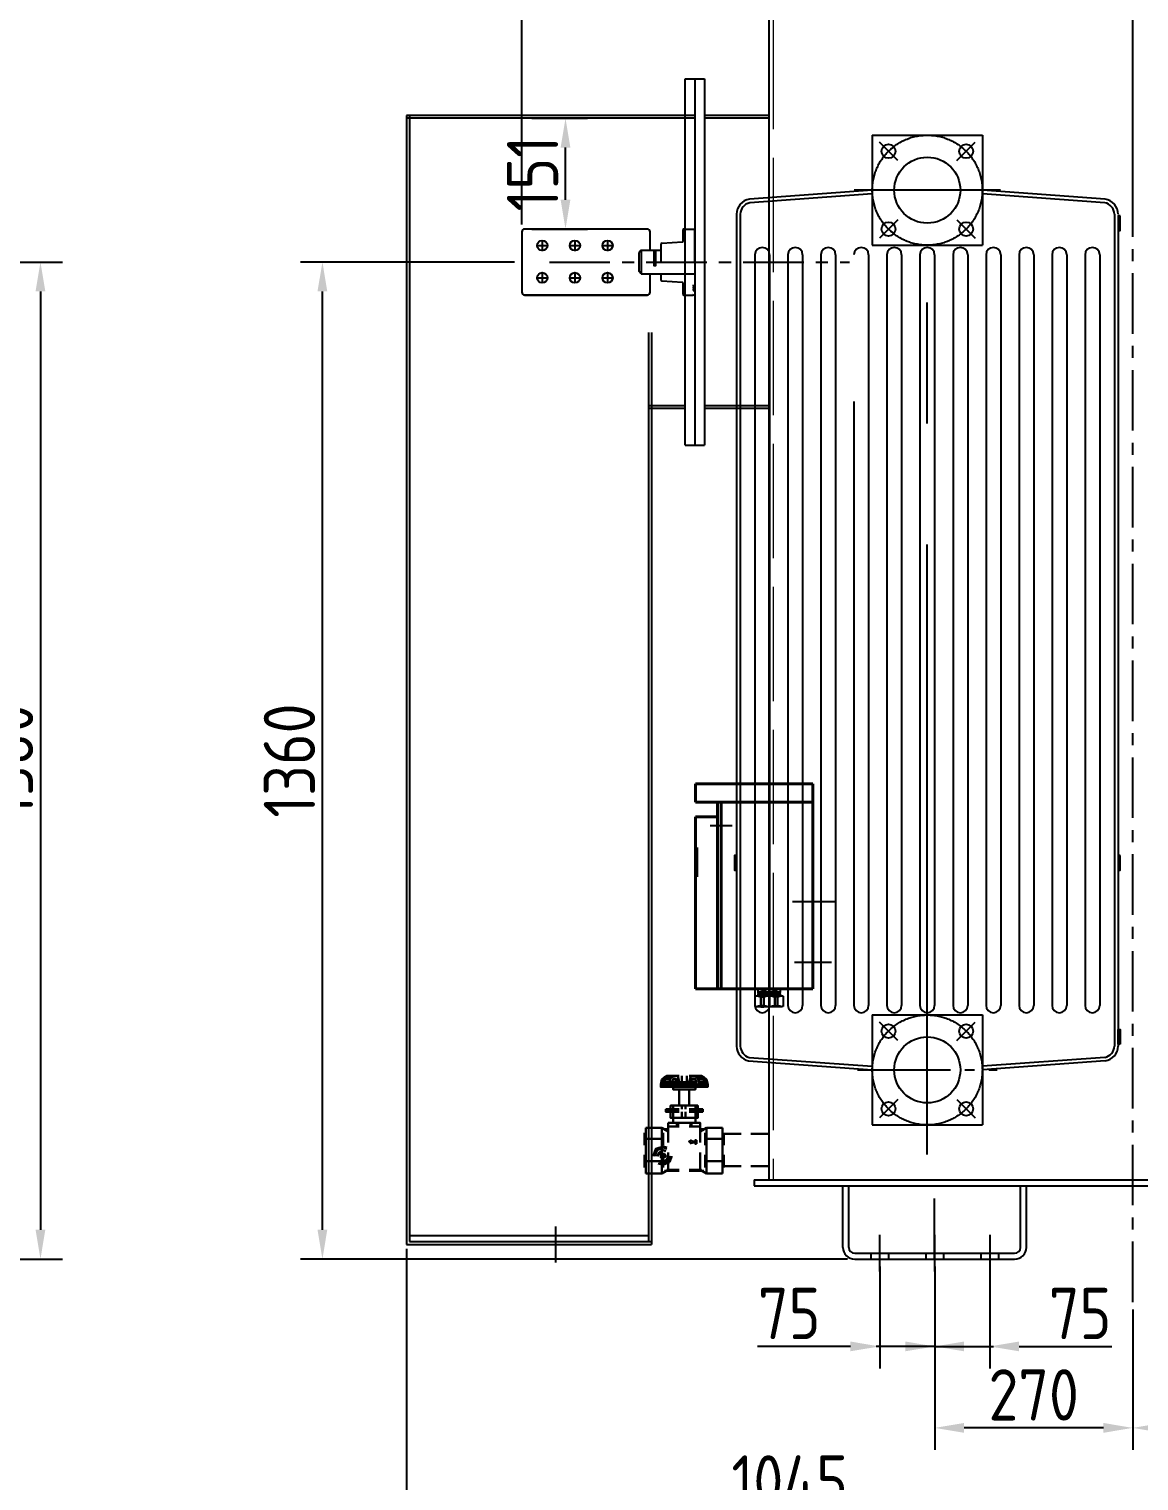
# Model space of a CAD drawing. Header units: millimetres. Extents: x 198976 to 421125, y -418833 to -203687.
# Drawn here: x 203518 to 205031, y -206952 to -204972 of the extents above; entities that cross this region are included whole.
import ezdxf

# ---------------------------------------------------------------- set-up
doc = ezdxf.new("R2010")
doc.units = ezdxf.units.MM
doc.header["$LTSCALE"] = 13
for name, pattern in [('ACAD_ISO02W100', [15, 12, -3]), ('CENTER', [50.8, 31.75, -6.35, 6.35, -6.35]), ('CENTERX2', [101.6, 63.5, -12.7, 12.7, -12.7]), ('GEN7', [13.75, 9.75, -1.5, 1, -1.5])]:
    doc.linetypes.add(name, pattern=pattern)
doc.layers.get('0').update_dxf_attribs({"color": 1, "linetype": 'CENTER'})
for name, color, linetype in [('1', 4, 'Continuous'), ('7', 4, 'GEN7'), ('粗实线', 4, 'Continuous'), ('细实线', 2, 'Continuous')]:
    doc.layers.add(name, color=color, linetype=linetype)
doc.layers.add('标注、文本', color=3, linetype='Continuous', lineweight=25)
doc.styles.get("Standard").update_dxf_attribs({"font": 'gbenor.shx', "bigfont": 'gbcbig.shx'})
doc.dimstyles.new('1-15', dxfattribs={"dimscale": 20, "dimtxt": 3.5, "dimasz": 2, "dimexe": 1.5, "dimexo": 0.5, "dimgap": 0.5, "dimtad": 1, "dimtoh": 1, "dimdec": 1, "dimdsep": 46, "dimtxsty": 'Standard', "dimcen": 2.5, "dimclrd": 3, "dimclre": 3, "dimclrt": 3, "dimadec": 0, "dimazin": 2, "dimtfac": 1, "dimtdec": 1, "dimtmove": 0, "dimatfit": 2, "dimfxl": 1, "dimarcsym": 0})

# ---------------------------------------------------------------- blocks, each defined once
blk = doc.blocks.new('电缆管接头(M32)')
at = {"color": 1}
for p, q in [((15.2, 0), (-15.2, 0)), ((15.2, -4.5), (-15.2, -4.5))]:
    blk.add_line(p, q, dxfattribs=at)
at = {"color": 1, "lineweight": 15}
for p, q in [((-16, -5), (-15.2, -4.5)), ((-16, -5), (-15.2, -5.5)), ((-16, -5.9), (-15.2, -5.5)), ((-16, -5.9), (-15.2, -6.4)), ((-16, -6.9), (-15.2, -6.4)), ((-16, -6.9), (-15.2, -7.4)), ((-16, -7.9), (-15.2, -7.4)), ((-16, -7.9), (-16, -9.3)), ((16, -9.3), (-16, -9.3)), ((-15.2, -4.5), (15.2, -5.5)), ((-15.2, -5.5), (15.2, -6.4)), ((-15.2, -6.4), (15.2, -7.4)), ((-15.2, -7.4), (15.2, -8.3)), ((16, -5), (15.2, -4.5)), ((16, -5), (15.2, -5.5)), ((16, -5.9), (15.2, -5.5)), ((16, -5.9), (15.2, -6.4)), ((16, -6.9), (15.2, -6.4)), ((16, -6.9), (15.2, -7.4)), ((16, -7.9), (15.2, -7.4)), ((16, -7.9), (15.2, -8.3)), ((16, -8.8), (15.2, -8.3)), ((16, -8.8), (16, -9.3))]:
    blk.add_line(p, q, dxfattribs=at)
at = {"color": 1}
for points in [[(-15.2, 0), (-15.2, -4.2)], [(-9.2, 0), (-9.2, -3.4)], [(-9.2, 0), (-9.2, -3.4)], [(-6, 0), (-6, -3.4)], [(-6, -3.4), (-6, 0)], [(6, -3.4), (6, 0)], [(6, 0), (6, -3.4)], [(6, -3.4), (6, 0)], [(9.2, 0), (9.2, -3.4)], [(9.2, 0), (9.2, -3.4)], [(15.2, -4.2), (15.2, 0)], [(-19, -9.6), (-19, -23.9)], [(17.2, -9.3), (-17.2, -9.3)], [(-13.8, -4.5), (13.8, -4.5)], [(-7.5, -9.3), (-11.5, -9.3)], [(-11.5, -10.7), (-11.5, -22.9)], [(-11.5, -10.7), (-11.5, -22.9)], [(-9.2, -4.5), (-6, -4.5)], [(7.5, -9.3), (-7.5, -9.3)], [(-7.5, -10.7), (-7.5, -22.9)], [(-7.5, -22.9), (-7.5, -10.7)], [(-6, -4.5), (6, -4.5)], [(9.2, -4.5), (6, -4.5)], [(7.5, -9.3), (11.5, -9.3)], [(7.5, -22.9), (7.5, -10.7)], [(7.5, -10.7), (7.5, -22.9)], [(7.5, -22.9), (7.5, -10.7)], [(11.5, -10.7), (11.5, -22.9)], [(11.5, -10.7), (11.5, -22.9)], [(19, -23.9), (19, -9.6)], [(-17.2, -24.3), (17.2, -24.3)], [(-11.5, -24.3), (-7.5, -24.3)], [(-7.5, -24.3), (7.5, -24.3)], [(11.5, -24.3), (7.5, -24.3)]]:
    blk.add_lwpolyline(points, dxfattribs=at)
for points in [[(-6, -3.4), (-9.2, -3.4), (-9.2, 0), (-6, 0)], [(6, -3.4), (9.2, -3.4), (9.2, 0), (6, 0)], [(-7.5, -22.9), (-11.5, -22.9), (-11.5, -10.7), (-7.5, -10.7)], [(7.5, -22.9), (11.5, -22.9), (11.5, -10.7), (7.5, -10.7)]]:
    blk.add_lwpolyline(points, close=True, dxfattribs=at)
for centre, radius, start, end in [((-8.1, -59.8), 51.4, 100.2815, 102.2979), ((-26.4, -59.8), 51.4, 73.1437, 79.7185), ((-6.4, 35.9), 41.1, 257.7021, 259.7185), ((-21.1, 35.9), 41.1, 280.2815, 286.8563), ((7.4, -59.8), 51.4, 100.2815, 106.8563), ((5.9, 35.9), 41.1, 253.1437, 259.7185), ((-5.9, 35.9), 41.1, 280.2815, 286.8563), ((-7.4, -59.8), 51.4, 73.1437, 79.7185), ((21.1, 35.9), 41.1, 253.1437, 259.7185), ((26.4, -59.8), 51.4, 100.2815, 106.8563), ((6.4, 35.9), 41.1, 280.2815, 282.2979), ((8.1, -59.8), 51.4, 77.7021, 79.7185), ((-8.1, 26.3), 51.4, 257.7021, 259.7185), ((-26.4, 26.3), 51.4, 280.2815, 286.8563), ((7.4, 26.3), 51.4, 253.1437, 259.7185), ((-7.4, 26.3), 51.4, 280.2815, 286.8563), ((26.4, 26.3), 51.4, 253.1437, 259.7185), ((8.1, 26.3), 51.4, 280.2815, 282.2979)]:
    blk.add_arc(centre, radius, start, end, dxfattribs=at)
blk = doc.blocks.new('145656055')
at = {"color": 4, "linetype": 'ByBlock', "lineweight": 40}
for p, q in [((187926.8, -210501.5), (187766.8, -210501.5)), ((187766.8, -210501.5), (187766.8, -210526.5)), ((187926.8, -210526.5), (187926.8, -210501.5)), ((187766.8, -210526.5), (187926.8, -210526.5)), ((187796.8, -210526.5), (187796.8, -210781.5)), ((187801.8, -210526.5), (187801.8, -210781.5)), ((187926.8, -210781.5), (187926.8, -210526.5)), ((187766.8, -210546.5), (187796.8, -210546.5)), ((187766.8, -210546.5), (187766.8, -210781.5)), ((187766.8, -210781.5), (187796.8, -210781.5)), ((187796.8, -210781.5), (187926.8, -210781.5)), ((187926.8, -210781.5), (187796.8, -210781.5))]:
    blk.add_line(p, q, dxfattribs=at)
for p, q in [((187816.8, -210559), (187786.8, -210559)), ((187952, -210745.5), (187901.6, -210745.5))]:
    blk.add_line(p, q)
at = {"layer": '1', "color": 1, "linetype": 'CENTERX2', "lineweight": -3, "ltscale": 0.1}
blk.add_line((187957.8, -210662.8), (187898.8, -210662.8), dxfattribs=at)
at = {"layer": '细实线', "color": 4, "lineweight": 30}
blk.add_line((187769.1, -210588.6), (187769.1, -210628.6), dxfattribs=at)
at = {"color": 4, "linetype": 'ByBlock', "lineweight": 40, "xscale": -1}
blk.add_blockref('电缆管接头(M32)', (187867.2, -210781.5), dxfattribs=at)
blk = doc.blocks.new('*D854')
at = {"layer": 'Defpoints', "color": 0, "transparency": 16777216}
for p in [(202427.6, -205289.6), (202815, -206649.6), (203533.7, -206649.6)]:
    blk.add_point(p, dxfattribs=at)
at = {"layer": '标注、文本', "color": 3, "lineweight": -2, "transparency": 16777216}
for p, q in [((202437.6, -205289.6), (203563.7, -205289.6)), ((203533.7, -205329.6), (203533.7, -206609.6)), ((202825, -206649.6), (203563.7, -206649.6))]:
    blk.add_line(p, q, dxfattribs=at)
at = {"layer": '标注、文本', "color": 3, "transparency": 16777216}
for points in [[(203527, -205329.6), (203540.3, -205329.6), (203533.7, -205289.6)], [(203527, -206609.6), (203540.3, -206609.6), (203533.7, -206649.6)]]:
    blk.add_solid(points, dxfattribs=at)
at = {"layer": '标注、文本', "color": 3, "transparency": 16777216, "insert": (203488.7, -205969.6), "char_height": 70, "attachment_point": 5, "rotation": 90}
blk.add_mtext('1360', dxfattribs=at)
blk = doc.blocks.new('*D877')
at = {"layer": 'Defpoints', "color": 0, "transparency": 16777216}
for p in [(204752.8, -206666.6), (205022.8, -206708.2), (204752.8, -206879.8)]:
    blk.add_point(p, dxfattribs=at)
at = {"layer": '标注、文本', "color": 3, "lineweight": -2, "transparency": 16777216}
for p, q in [((204752.8, -206676.6), (204752.8, -206909.8)), ((205022.8, -206718.2), (205022.8, -206909.8)), ((204982.8, -206879.8), (204792.8, -206879.8))]:
    blk.add_line(p, q, dxfattribs=at)
at = {"layer": '标注、文本', "color": 3, "transparency": 16777216}
for points in [[(204792.8, -206873.1), (204792.8, -206886.5), (204752.8, -206879.8)], [(204982.8, -206873.1), (204982.8, -206886.5), (205022.8, -206879.8)]]:
    blk.add_solid(points, dxfattribs=at)
at = {"layer": '标注、文本', "color": 3, "transparency": 16777216, "insert": (204887.8, -206834.8), "char_height": 70, "attachment_point": 5}
blk.add_mtext('270', dxfattribs=at)
blk = doc.blocks.new('*D878')
at = {"layer": 'Defpoints', "color": 0, "transparency": 16777216}
for p in [(205292.8, -206666.6), (205022.8, -206708.2), (205292.8, -206879.8)]:
    blk.add_point(p, dxfattribs=at)
at = {"layer": '标注、文本', "color": 3, "lineweight": -2, "transparency": 16777216}
for p, q in [((205292.8, -206676.6), (205292.8, -206909.8)), ((205022.8, -206718.2), (205022.8, -206909.8)), ((205062.8, -206879.8), (205252.8, -206879.8))]:
    blk.add_line(p, q, dxfattribs=at)
at = {"layer": '标注、文本', "color": 3, "transparency": 16777216}
for points in [[(205062.8, -206873.1), (205062.8, -206886.5), (205022.8, -206879.8)], [(205252.8, -206873.1), (205252.8, -206886.5), (205292.8, -206879.8)]]:
    blk.add_solid(points, dxfattribs=at)
at = {"layer": '标注、文本', "color": 3, "transparency": 16777216, "insert": (205157.8, -206834.8), "char_height": 70, "attachment_point": 5}
blk.add_mtext('270', dxfattribs=at)
blk = doc.blocks.new('*D879')
at = {"layer": 'Defpoints', "color": 0, "transparency": 16777216}
for p in [(204677.8, -206649.6), (204752.8, -206649.6), (204677.8, -206768.7)]:
    blk.add_point(p, dxfattribs=at)
at = {"layer": '标注、文本', "color": 3, "lineweight": -2, "transparency": 16777216}
for p, q in [((204677.8, -206659.6), (204677.8, -206798.7)), ((204752.8, -206659.6), (204752.8, -206798.7)), ((204637.8, -206768.7), (204511.2, -206768.7)), ((204752.8, -206768.7), (204677.8, -206768.7)), ((204792.8, -206768.7), (204832.8, -206768.7))]:
    blk.add_line(p, q, dxfattribs=at)
at = {"layer": '标注、文本', "color": 3, "transparency": 16777216}
for points in [[(204637.8, -206762), (204637.8, -206775.3), (204677.8, -206768.7)], [(204792.8, -206762), (204792.8, -206775.3), (204752.8, -206768.7)]]:
    blk.add_solid(points, dxfattribs=at)
at = {"layer": '标注、文本', "color": 3, "transparency": 16777216, "insert": (204554.5, -206723.7), "char_height": 70, "attachment_point": 5}
blk.add_mtext('75', dxfattribs=at)
blk = doc.blocks.new('*D880')
at = {"layer": 'Defpoints', "color": 0, "transparency": 16777216}
for p in [(204752.8, -206649.6), (204827.8, -206649.6), (204827.8, -206768.7)]:
    blk.add_point(p, dxfattribs=at)
at = {"layer": '标注、文本', "color": 3, "lineweight": -2, "transparency": 16777216}
for p, q in [((204752.8, -206659.6), (204752.8, -206798.7)), ((204827.8, -206659.6), (204827.8, -206798.7)), ((204712.8, -206768.7), (204672.8, -206768.7)), ((204752.8, -206768.7), (204827.8, -206768.7)), ((204867.8, -206768.7), (204994.3, -206768.7))]:
    blk.add_line(p, q, dxfattribs=at)
at = {"layer": '标注、文本', "color": 3, "transparency": 16777216}
for points in [[(204712.8, -206762), (204712.8, -206775.3), (204752.8, -206768.7)], [(204867.8, -206762), (204867.8, -206775.3), (204827.8, -206768.7)]]:
    blk.add_solid(points, dxfattribs=at)
at = {"layer": '标注、文本', "color": 3, "transparency": 16777216, "insert": (204951.1, -206723.7), "char_height": 70, "attachment_point": 5}
blk.add_mtext('75', dxfattribs=at)
blk = doc.blocks.new('*D884')
at = {"layer": 'Defpoints', "color": 0, "transparency": 16777216}
for p in [(205077.8, -206549.6), (204032.7, -206625.6), (204032.7, -206997.2)]:
    blk.add_point(p, dxfattribs=at)
at = {"layer": '标注、文本', "color": 3, "lineweight": -2, "transparency": 16777216}
for p, q in [((205077.8, -206559.6), (205077.8, -207027.2)), ((204032.7, -206635.6), (204032.7, -207027.2)), ((205037.8, -206997.2), (204072.7, -206997.2))]:
    blk.add_line(p, q, dxfattribs=at)
at = {"layer": '标注、文本', "color": 3, "transparency": 16777216}
for points in [[(204072.7, -206990.5), (204072.7, -207003.8), (204032.7, -206997.2)], [(205037.8, -206990.5), (205037.8, -207003.8), (205077.8, -206997.2)]]:
    blk.add_solid(points, dxfattribs=at)
at = {"layer": '标注、文本', "color": 3, "transparency": 16777216, "insert": (204555.2, -206952.2), "char_height": 70, "attachment_point": 5}
blk.add_mtext('1045', dxfattribs=at)
blk = doc.blocks.new('*D885')
at = {"layer": 'Defpoints', "color": 0, "transparency": 16777216}
for p in [(204032.7, -206625.6), (206921.8, -206629.6), (206921.8, -207118.6)]:
    blk.add_point(p, dxfattribs=at)
at = {"layer": '标注、文本', "color": 3, "lineweight": -2, "transparency": 16777216}
for p, q in [((204032.7, -206635.6), (204032.7, -207148.6)), ((206921.8, -206639.6), (206921.8, -207148.6)), ((204072.7, -207118.6), (206881.8, -207118.6))]:
    blk.add_line(p, q, dxfattribs=at)
at = {"layer": '标注、文本', "color": 3, "transparency": 16777216}
for points in [[(204072.7, -207112), (204072.7, -207125.3), (204032.7, -207118.6)], [(206881.8, -207112), (206881.8, -207125.3), (206921.8, -207118.6)]]:
    blk.add_solid(points, dxfattribs=at)
at = {"layer": '标注、文本', "color": 3, "transparency": 16777216, "insert": (205477.2, -207073.6), "char_height": 70, "attachment_point": 5}
blk.add_mtext('2889', dxfattribs=at)
blk = doc.blocks.new('*D886')
at = {"layer": 'Defpoints', "color": 0, "transparency": 16777216}
for p in [(205022.8, -204753), (204189.9, -205248.6), (205022.8, -205248.6)]:
    blk.add_point(p, dxfattribs=at)
at = {"layer": '标注、文本', "color": 3, "lineweight": -2, "transparency": 16777216}
for p, q in [((204189.9, -205238.6), (204189.9, -204723)), ((205022.8, -205238.6), (205022.8, -204723)), ((204229.9, -204753), (204982.8, -204753))]:
    blk.add_line(p, q, dxfattribs=at)
at = {"layer": '标注、文本', "color": 3, "transparency": 16777216}
for points in [[(204229.9, -204746.3), (204229.9, -204759.6), (204189.9, -204753)], [(204982.8, -204746.3), (204982.8, -204759.6), (205022.8, -204753)]]:
    blk.add_solid(points, dxfattribs=at)
at = {"layer": '标注、文本', "color": 3, "transparency": 16777216, "insert": (204606.3, -204708), "char_height": 70, "attachment_point": 5}
blk.add_mtext('720', dxfattribs=at)
blk = doc.blocks.new('*D888')
at = {"layer": 'Defpoints', "color": 0, "transparency": 16777216}
for p in [(203918.1, -205289.6), (204189.9, -205289.6), (204643.8, -206649.6)]:
    blk.add_point(p, dxfattribs=at)
at = {"layer": '标注、文本', "color": 3, "lineweight": -2, "transparency": 16777216}
for p, q in [((204179.9, -205289.6), (203888.1, -205289.6)), ((203918.1, -206609.6), (203918.1, -205329.6)), ((204633.8, -206649.6), (203888.1, -206649.6))]:
    blk.add_line(p, q, dxfattribs=at)
at = {"layer": '标注、文本', "color": 3, "transparency": 16777216}
for points in [[(203911.4, -205329.6), (203924.7, -205329.6), (203918.1, -205289.6)], [(203911.4, -206609.6), (203924.7, -206609.6), (203918.1, -206649.6)]]:
    blk.add_solid(points, dxfattribs=at)
at = {"layer": '标注、文本', "color": 3, "transparency": 16777216, "insert": (203873.1, -205969.6), "char_height": 70, "attachment_point": 5, "rotation": 90}
blk.add_mtext('1360', dxfattribs=at)
blk = doc.blocks.new('*D892')
at = {"layer": 'Defpoints', "color": 0, "transparency": 16777216}
for p in [(204193.7, -205093.6), (204249.5, -205093.6), (204193.7, -205244.6)]:
    blk.add_point(p, dxfattribs=at)
at = {"layer": '标注、文本', "color": 3, "lineweight": -2, "transparency": 16777216}
for p, q in [((204203.7, -205093.6), (204279.5, -205093.6)), ((204249.5, -205204.6), (204249.5, -205133.6)), ((204203.7, -205244.6), (204279.5, -205244.6))]:
    blk.add_line(p, q, dxfattribs=at)
at = {"layer": '标注、文本', "color": 3, "transparency": 16777216}
for points in [[(204242.8, -205133.6), (204256.1, -205133.6), (204249.5, -205093.6)], [(204242.8, -205204.6), (204256.1, -205204.6), (204249.5, -205244.6)]]:
    blk.add_solid(points, dxfattribs=at)
at = {"layer": '标注、文本', "color": 3, "transparency": 16777216, "insert": (204204.5, -205169.1), "char_height": 70, "attachment_point": 5, "rotation": 90}
blk.add_mtext('151', dxfattribs=at)
blk = doc.blocks.new('A$C4C206FB1')
at = {"layer": '标注、文本', "color": 4, "lineweight": 30}
for points in [[(69.4, 75.9), (53.1, 75.9), (53.1, 78)], [(69.4, 75.9), (53.1, 75.9), (53.1, 78), (60.7, 78)], [(58.5, 85.6), (56.4, 84.5), (54.2, 82.4)], [(58.5, 84.5), (56.4, 83.4), (55.3, 82.4)], [(58.5, 83.4), (57.4, 82.4), (56.4, 81.3)], [(58.5, 82.4), (57.4, 82.4), (56.4, 81.3)], [(68.3, 85.6), (65, 85.6), (61.8, 83.4), (60.7, 80.2)], [(65, 83.4), (63.9, 82.4), (62.9, 80.2)], [(65, 82.4), (63.9, 82.4), (62.9, 80.2)], [(62.9, 75.9), (62.9, 80.2), (62.9, 78)], [(62.9, 78), (84.5, 78)], [(67.2, 80.2), (67.2, 82.4), (67.2, 83.4), (66.1, 83.4)], [(67.2, 82.4), (66.1, 82.4)], [(67.2, 82.4), (67.2, 80.2)], [(69.4, 80.2), (68.3, 84.5), (68.3, 85.6)], [(78, 80.2), (79.1, 84.5), (80.2, 85.6)], [(78, 85.6), (88.9, 85.6)], [(94.3, 78), (94.3, 75.9), (78, 75.9)], [(86.7, 78), (94.3, 78), (94.3, 75.9), (78, 75.9)], [(81.3, 83.4), (80.2, 82.4)], [(80.2, 80.2), (81.3, 82.4)], [(86.7, 80.2), (85.6, 83.4), (82.4, 85.6)], [(84.5, 80.2), (83.4, 82.4), (82.4, 83.4)], [(84.5, 80.2), (83.4, 82.4), (82.4, 82.4)], [(84.5, 75.9), (84.5, 80.2), (84.5, 78)], [(93.2, 82.4), (91, 84.5), (88.9, 85.6)], [(92.1, 82.4), (91, 83.4), (88.9, 84.5)], [(91, 81.3), (89.9, 82.4), (88.9, 83.4)], [(91, 81.3), (89.9, 82.4), (88.9, 82.4)], [(69.4, 55.3), (57.4, 55.3), (57.4, 56.4), (69.4, 56.4)], [(69.4, 54.2), (57.4, 54.2), (57.4, 55.3), (69.4, 55.3)], [(61.8, 56.4), (61.8, 59.6), (85.6, 59.6), (85.6, 56.4)], [(85.6, 54.2), (85.6, 48.8), (61.8, 48.8), (61.8, 54.2)], [(89.9, 56.4), (89.9, 55.3), (78, 55.3)], [(78, 56.4), (89.9, 56.4)], [(89.9, 55.3), (89.9, 54.2), (78, 54.2)], [(78, 55.3), (89.9, 55.3)], [(40.1, 40.1), (40.1, 30.3), (40.1, 10.8), (40.1, 0)], [(54.2, 40.1), (54.2, 30.3), (54.2, 10.8), (54.2, 0)], [(69.4, 41.2), (59.6, 41.2), (59.6, 44.4), (69.4, 44.4)], [(59.6, 41.2), (59.6, 27.1)], [(87.8, 44.4), (87.8, 41.2), (78, 41.2)], [(78, 44.4), (87.8, 44.4)], [(87.8, 41.2), (87.8, 27.1)], [(107.3, 40.1), (107.3, 30.3), (93.2, 30.3)], [(93.2, 40.1), (93.2, 30.3), (93.2, 10.8), (93.2, 0)], [(107.3, 40.1), (107.3, 30.3), (107.3, 10.8), (107.3, 0)], [(0, 34.7), (15.2, 34.7)], [(23.8, 34.7), (39, 34.7)], [(39, 24.9), (39, 35.8)], [(62.9, 29.3), (63.9, 29.3), (63.9, 28.2)], [(62.9, 29.3), (62.9, 28.2)], [(62.9, 26), (63.9, 26), (63.9, 27.1)], [(67.2, 26), (67.2, 27.1), (63.9, 27.1)], [(67.2, 29.3), (69.4, 28.2), (67.2, 26)], [(67.2, 29.3), (67.2, 28.2)], [(108.4, 24.9), (108.4, 35.8)], [(55.3, 16.3), (55.3, 5.4)], [(59.6, 18.4), (59.6, 3.3)], [(84.5, 15.2), (86.7, 9.8), (92.1, 7.6), (96.5, 8.7)], [(85.6, 15.2), (87.8, 10.8), (92.1, 8.7), (95.4, 9.8)], [(87.8, 18.4), (87.8, 3.3), (93.2, 0)], [(87.8, 15.2), (88.9, 11.9), (92.1, 10.8), (94.3, 11.9)], [(100.8, 15.2), (98.6, 21.7), (92.1, 23.8), (88.9, 22.8)], [(99.7, 15.2), (97.5, 20.6), (92.1, 22.8), (88.9, 21.7)], [(97.5, 15.2), (95.4, 18.4), (92.1, 20.6), (89.9, 19.5)], [(92.1, 16.3), (92.1, 5.4)], [(99.7, 15.2), (99.7, 16.3)], [(100.8, 15.2), (100.8, 16.3)], [(0, 6.5), (15.2, 6.5)], [(23.8, 6.5), (39, 6.5)], [(56.4, 2.2), (69.4, 2.2)], [(58.5, 3.3), (69.4, 3.3)], [(78, 3.3), (87.8, 3.3)], [(78, 3.3), (88.9, 3.3)], [(78, 2.2), (91, 2.2)], [(107.3, 10.8), (93.2, 10.8)]]:
    blk.add_lwpolyline(points, dxfattribs=at)
for points in [[(83.4, 75.9), (83.4, 73.7), (63.9, 73.7), (63.9, 75.9)], [(78, 73.7), (78, 59.6), (69.4, 59.6), (69.4, 73.7)], [(83.4, 48.8), (83.4, 44.4), (63.9, 44.4), (63.9, 48.8)], [(94.3, 15.2), (94.3, 17.3), (92.1, 17.3), (91, 17.3), (89.9, 15.2), (91, 14.1), (92.1, 14.1), (94.3, 14.1)], [(93.2, 15.2), (93.2, 16.3), (92.1, 16.3), (92.1, 15.2)]]:
    blk.add_lwpolyline(points, close=True, dxfattribs=at)
for points in [[(53.1, 78), (53.1, 78), (54.2, 82.4), (54.2, 82.4)], [(53.1, 78), (53.1, 78), (55.3, 82.4), (55.3, 82.4)], [(55.3, 78), (55.3, 78), (56.4, 81.3), (56.4, 81.3)], [(55.3, 78), (55.3, 78), (56.4, 81.3), (56.4, 81.3)], [(60.7, 78), (60.7, 78), (55.3, 78), (55.3, 78)], [(56.4, 80.2), (56.4, 80.2), (60.7, 80.2), (60.7, 80.2)], [(58.5, 85.6), (58.5, 85.6), (69.4, 85.6), (69.4, 85.6)], [(58.5, 84.5), (58.5, 84.5), (63.9, 84.5), (63.9, 84.5)], [(58.5, 83.4), (58.5, 83.4), (61.8, 83.4), (61.8, 83.4)], [(58.5, 82.4), (58.5, 82.4), (61.8, 82.4), (61.8, 82.4)], [(60.7, 80.2), (60.7, 80.2), (60.7, 75.9), (60.7, 75.9)], [(60.7, 78), (60.7, 78), (62.9, 78), (62.9, 78)], [(62.9, 80.2), (62.9, 80.2), (84.5, 80.2), (84.5, 80.2)], [(84.5, 78), (84.5, 78), (62.9, 78), (62.9, 78)], [(65, 83.4), (65, 83.4), (66.1, 83.4), (66.1, 83.4)], [(65, 82.4), (65, 82.4), (66.1, 82.4), (66.1, 82.4)], [(71.5, 85.6), (71.5, 85.6), (71.5, 75.9), (71.5, 75.9)], [(75.9, 85.6), (75.9, 85.6), (75.9, 75.9), (75.9, 75.9)], [(79.1, 84.5), (79.1, 84.5), (79.1, 85.6), (79.1, 85.6)], [(82.4, 85.6), (82.4, 85.6), (80.2, 85.6), (80.2, 85.6)], [(80.2, 82.4), (80.2, 82.4), (80.2, 80.2), (80.2, 80.2)], [(82.4, 83.4), (82.4, 83.4), (81.3, 83.4), (81.3, 83.4)], [(82.4, 82.4), (82.4, 82.4), (81.3, 82.4), (81.3, 82.4)], [(88.9, 84.5), (88.9, 84.5), (83.4, 84.5), (83.4, 84.5)], [(88.9, 83.4), (88.9, 83.4), (85.6, 83.4), (85.6, 83.4)], [(88.9, 82.4), (88.9, 82.4), (85.6, 82.4), (85.6, 82.4)], [(86.7, 80.2), (86.7, 80.2), (91, 80.2), (91, 80.2)], [(91, 80.2), (91, 80.2), (86.7, 80.2), (86.7, 80.2)], [(86.7, 80.2), (86.7, 80.2), (86.7, 75.9), (86.7, 75.9)], [(94.3, 78), (94.3, 78), (86.7, 78), (86.7, 78)], [(86.7, 78), (86.7, 78), (92.1, 78), (92.1, 78)], [(92.1, 78), (92.1, 78), (91, 81.3), (91, 81.3)], [(92.1, 78), (92.1, 78), (91, 81.3), (91, 81.3)], [(94.3, 78), (94.3, 78), (92.1, 82.4), (92.1, 82.4)], [(94.3, 78), (94.3, 78), (93.2, 82.4), (93.2, 82.4)], [(94.3, 75.9), (94.3, 75.9), (94.3, 78), (94.3, 78)], [(63.9, 59.6), (63.9, 59.6), (63.9, 56.4), (63.9, 56.4)], [(63.9, 54.2), (63.9, 54.2), (63.9, 48.8), (63.9, 48.8)], [(72.6, 59.6), (72.6, 59.6), (72.6, 56.4), (72.6, 56.4)], [(72.6, 54.2), (72.6, 54.2), (72.6, 48.8), (72.6, 48.8)], [(75.9, 59.6), (75.9, 59.6), (75.9, 56.4), (75.9, 56.4)], [(75.9, 54.2), (75.9, 54.2), (75.9, 48.8), (75.9, 48.8)], [(83.4, 59.6), (83.4, 59.6), (83.4, 56.4), (83.4, 56.4)], [(83.4, 54.2), (83.4, 54.2), (83.4, 48.8), (83.4, 48.8)], [(40.1, 40.1), (40.1, 40.1), (46.6, 40.1), (46.6, 40.1)], [(40.1, 30.3), (40.1, 30.3), (40.1, 40.1), (40.1, 40.1)], [(46.6, 40.1), (46.6, 40.1), (54.2, 40.1), (54.2, 40.1)], [(54.2, 40.1), (54.2, 40.1), (59.6, 36.8), (59.6, 36.8)], [(56.4, 39), (56.4, 39), (59.6, 39), (59.6, 39)], [(67.2, 44.4), (67.2, 44.4), (67.2, 41.2), (67.2, 41.2)], [(68.3, 44.4), (68.3, 44.4), (68.3, 41.2), (68.3, 41.2)], [(79.1, 44.4), (79.1, 44.4), (79.1, 41.2), (79.1, 41.2)], [(80.2, 44.4), (80.2, 44.4), (80.2, 41.2), (80.2, 41.2)], [(93.2, 40.1), (93.2, 40.1), (87.8, 36.8), (87.8, 36.8)], [(87.8, 39), (87.8, 39), (91, 39), (91, 39)], [(107.3, 40.1), (107.3, 40.1), (93.2, 40.1), (93.2, 40.1)], [(40.1, 30.3), (40.1, 30.3), (46.6, 30.3), (46.6, 30.3)], [(46.6, 30.3), (46.6, 30.3), (54.2, 30.3), (54.2, 30.3)], [(55.3, 35.8), (55.3, 35.8), (55.3, 24.9), (55.3, 24.9)], [(58.5, 37.9), (58.5, 37.9), (59.6, 37.9), (59.6, 37.9)], [(62.9, 26), (62.9, 26), (62.9, 28.2), (62.9, 28.2)], [(63.9, 28.2), (63.9, 28.2), (67.2, 28.2), (67.2, 28.2)], [(87.8, 37.9), (87.8, 37.9), (88.9, 37.9), (88.9, 37.9)], [(92.1, 35.8), (92.1, 35.8), (92.1, 24.9), (92.1, 24.9)], [(39, 5.4), (39, 5.4), (39, 16.3), (39, 16.3)], [(97.5, 15.2), (97.5, 15.2), (97.5, 16.3), (97.5, 16.3)], [(108.4, 5.4), (108.4, 5.4), (108.4, 16.3), (108.4, 16.3)], [(40.1, 10.8), (40.1, 10.8), (46.6, 10.8), (46.6, 10.8)], [(46.6, 10.8), (46.6, 10.8), (54.2, 10.8), (54.2, 10.8)], [(54.2, 0), (54.2, 0), (59.6, 3.3), (59.6, 3.3)], [(59.6, 3.3), (59.6, 3.3), (69.4, 3.3), (69.4, 3.3)], [(45.5, 0), (45.5, 0), (40.1, 0), (40.1, 0)], [(54.2, 0), (54.2, 0), (45.5, 0), (45.5, 0)], [(93.2, 0), (93.2, 0), (107.3, 0), (107.3, 0)]]:
    blk.add_open_spline(points, degree=3, dxfattribs=at)

msp = doc.modelspace()

# ---------------------------------------------------------------- linework, layer by layer
at = {"layer": '1', "color": 1, "linetype": 'CENTERX2', "lineweight": -3, "ltscale": 0.1}
for p, q in [((205022.76, -206708.24), (205022.76, -204981.08)), ((204217.87, -205259.63), (204217.87, -205274.58)), ((204262.37, -205259.63), (204262.37, -205274.58)), ((204306.87, -205259.63), (204306.87, -205274.58)), ((204209.67, -205267.11), (204225.86, -205267.11)), ((204209.77, -205267.11), (204225.96, -205267.11)), ((204254.17, -205267.11), (204270.36, -205267.11)), ((204254.27, -205267.11), (204270.46, -205267.11)), ((204298.67, -205267.11), (204314.86, -205267.11)), ((204298.77, -205267.11), (204314.96, -205267.11)), ((204217.87, -205303.63), (204217.87, -205318.58)), ((204227.52, -205289.61), (204636.86, -205289.61)), ((204262.37, -205303.63), (204262.37, -205318.58)), ((204306.87, -205303.63), (204306.87, -205318.58)), ((204209.67, -205311.11), (204225.86, -205311.11)), ((204209.77, -205311.11), (204225.96, -205311.11)), ((204254.17, -205311.11), (204270.36, -205311.11)), ((204254.27, -205311.11), (204270.46, -205311.11)), ((204298.67, -205311.11), (204314.86, -205311.11)), ((204298.77, -205311.11), (204314.96, -205311.11)), ((204752.76, -206649.61), (204752.76, -206549.61)), ((204235.65, -206605.06), (204235.65, -206654.17)), ((204677.76, -206616.61), (204677.76, -206666.61)), ((204752.76, -206616.61), (204752.76, -206666.61)), ((204827.76, -206616.61), (204827.76, -206666.61))]:
    msp.add_line(p, q, dxfattribs=at)
at = {"layer": '1'}
for p, q in [((204667.76, -205116.61), (204817.76, -205116.61)), ((204667.76, -205116.61), (204667.76, -205266.61)), ((204817.76, -205116.61), (204817.76, -205266.61)), ((204667.76, -205191.61), (204500.15, -205203.81)), ((204667.76, -205196.66), (204500.63, -205208.78)), ((204985.38, -205203.81), (204817.76, -205191.61)), ((204984.73, -205208.77), (204817.76, -205196.66)), ((204482.76, -205224.18), (204482.76, -206359.04)), ((204487.76, -205224.18), (204487.76, -206359.04)), ((204997.76, -205224.18), (204997.76, -206359.04)), ((205002.76, -205246.7), (205002.76, -206359.04)), ((204507.76, -205279.71), (204507.76, -206303.51)), ((204527.76, -205279.71), (204527.76, -206303.51)), ((204552.76, -205279.71), (204552.76, -206303.51)), ((204572.76, -205279.71), (204572.76, -206303.51)), ((204597.76, -205279.71), (204597.76, -206303.51)), ((204617.76, -205279.71), (204617.76, -206303.51)), ((204662.76, -205279.71), (204662.76, -206303.51)), ((204667.76, -205266.61), (204817.76, -205266.61)), ((204687.76, -205279.71), (204687.76, -206303.51)), ((204707.76, -205279.71), (204707.76, -206303.51)), ((204732.76, -205279.71), (204732.76, -206303.51)), ((204752.76, -205279.71), (204752.76, -206303.51)), ((204777.76, -205279.71), (204777.76, -206303.51)), ((204797.76, -205279.71), (204797.76, -206303.51)), ((204822.76, -205279.71), (204822.76, -206303.51)), ((204842.76, -205279.71), (204842.76, -206303.51)), ((204867.76, -205279.71), (204867.76, -206303.51)), ((204887.76, -205279.71), (204887.76, -206303.51)), ((204912.76, -205279.71), (204912.76, -206303.51)), ((204932.76, -205279.71), (204932.76, -206303.51)), ((204957.76, -205279.71), (204957.76, -206303.51)), ((204977.76, -205279.71), (204977.76, -206303.51)), ((204642.76, -205479.71), (204642.76, -206303.51)), ((204667.76, -206316.61), (204817.76, -206316.61)), ((204667.76, -206316.61), (204667.76, -206466.61)), ((204817.76, -206316.61), (204817.76, -206466.61)), ((204498.98, -206379.33), (204667.76, -206391.61)), ((204499.86, -206374.39), (204667.76, -206386.57)), ((204984.73, -206374.46), (204817.76, -206386.57)), ((204985.37, -206379.36), (204817.76, -206391.61)), ((204667.76, -206466.61), (204817.76, -206466.61))]:
    msp.add_line(p, q, dxfattribs=at)
at = {"layer": '1', "color": 1, "linetype": 'CENTERX2', "lineweight": -3}
for p, q in [((204702.42, -205151.27), (204677.37, -205126.22)), ((204783.11, -205151.27), (204808.16, -205126.22)), ((204842.56, -205191.61), (204642.96, -205191.61)), ((204702.42, -205231.96), (204677.37, -205257.01)), ((204783.11, -205231.96), (204808.16, -205257.01)), ((204742.76, -206500.61), (204742.76, -205263.08)), ((204702.42, -206351.27), (204677.37, -206326.22)), ((204783.11, -206351.27), (204808.16, -206326.22)), ((204702.42, -206431.96), (204677.37, -206457.01)), ((204783.11, -206431.96), (204808.16, -206457.01))]:
    msp.add_line(p, q, dxfattribs=at)
at = {"layer": '1'}
for points in [[(205005.76, -205226.7), (205002.76, -205226.7), (205002.76, -205246.7), (205005.76, -205246.7)], [(204372.76, -205274.15), (204369.76, -205274.15), (204369.76, -205294.15), (204372.76, -205294.15)], [(204482.76, -206099.27), (204479.76, -206099.27), (204479.76, -206119.27), (204482.76, -206119.27)], [(205005.76, -206099.27), (205002.76, -206099.27), (205002.76, -206119.27), (205005.76, -206119.27)], [(205005.76, -206356.53), (205002.76, -206356.53), (205002.76, -206336.53), (205005.76, -206336.53)]]:
    msp.add_lwpolyline(points, close=True, dxfattribs=at)
at = {"layer": '1', "color": 1, "linetype": 'CENTERX2', "lineweight": -3}
for centre in [(204742.76, -205191.61), (204742.76, -206391.61)]:
    msp.add_circle(centre, 75, dxfattribs=at)
at = {"layer": '1'}
for centre, radius in [((204689.73, -205138.58), 9.5), ((204795.8, -205138.58), 9.5), ((204742.76, -205191.61), 45), ((204689.73, -205244.65), 9.5), ((204795.8, -205244.65), 9.5), ((204689.73, -206338.58), 9.5), ((204795.8, -206338.58), 9.5), ((204742.76, -206391.61), 45), ((204689.73, -206444.65), 9.5), ((204795.8, -206444.65), 9.5)]:
    msp.add_circle(centre, radius, dxfattribs=at)
for centre, radius, start, end in [((204503.9, -205224.61), 21.14, 100.22256, 178.8366), ((204981.63, -205224.61), 21.14, 1.15935, 79.78149), ((204503.95, -205224.63), 16.2, 101.83421, 178.41698), ((204981.62, -205224.62), 16.15, 1.53239, 78.87253), ((204517.76, -205279.71), 10, 0, 180), ((204562.76, -205279.71), 10, 0, 180), ((204607.76, -205279.71), 10, 0, 180), ((204652.76, -205279.71), 10, 0, 180), ((204697.76, -205279.71), 10, 0, 180), ((204742.76, -205279.71), 10, 0, 180), ((204787.76, -205279.71), 10, 0, 180), ((204832.76, -205279.71), 10, 0, 180), ((204877.76, -205279.71), 10, 0, 180), ((204922.76, -205279.71), 10, 0, 180), ((204967.76, -205279.71), 10, 0, 180), ((204517.76, -206303.51), 10, 180, 0), ((204562.76, -206303.51), 10, 180, 0), ((204607.76, -206303.51), 10, 180, 0), ((204652.76, -206303.51), 10, 180, 0), ((204697.76, -206303.51), 10, 180, 0), ((204742.76, -206303.51), 10, 180, 0), ((204787.76, -206303.51), 10, 180, 0), ((204832.76, -206303.51), 10, 180, 0), ((204877.76, -206303.51), 10, 180, 0), ((204922.76, -206303.51), 10, 180, 0), ((204967.76, -206303.51), 10, 180, 0), ((204504.28, -206358.47), 21.53, 181.52341, 255.74959), ((204504.27, -206358.48), 16.52, 181.9696, 254.51304), ((204981.62, -206358.61), 16.15, 281.12747, 358.46761), ((204981.76, -206358.67), 21, 279.89497, 358.97371)]:
    msp.add_arc(centre, radius, start, end, dxfattribs=at)
at = {"layer": '7', "color": 1}
for p, q in [((204742.76, -206507), (204742.76, -206300.13)), ((204647.71, -206391.61), (204837.82, -206391.61))]:
    msp.add_line(p, q, dxfattribs=at)
at = {"layer": '标注、文本'}
for p, q in [((204526.76, -204757.61), (204526.76, -206541.61)), ((204412.76, -205039.61), (204438.76, -205039.61)), ((204412.76, -205539.61), (204412.76, -205039.61)), ((204425.76, -205039.61), (204425.76, -205539.61)), ((204438.76, -205039.61), (204438.76, -205539.61)), ((204425.76, -205089.61), (204032.72, -205089.61)), ((204425.76, -205089.61), (204032.72, -205089.61)), ((204032.72, -205089.61), (204032.72, -206629.61)), ((204425.76, -205093.61), (204032.72, -205093.61)), ((204425.76, -205093.61), (204032.72, -205093.61)), ((204036.72, -205089.61), (204036.72, -206625.61)), ((204526.76, -205089.61), (204438.76, -205089.61)), ((204526.76, -205089.61), (204438.76, -205089.61)), ((204526.76, -205093.61), (204438.76, -205093.61)), ((204526.76, -205093.61), (204438.76, -205093.61)), ((204362.72, -205385.61), (204362.72, -206625.61)), ((204366.72, -205385.61), (204366.72, -206629.61)), ((204412.76, -205485.61), (204362.72, -205485.61)), ((204412.76, -205485.61), (204362.72, -205485.61)), ((204412.76, -205489.61), (204362.72, -205489.61)), ((204412.76, -205489.61), (204362.72, -205489.61)), ((204526.76, -205485.61), (204438.76, -205485.61)), ((204526.76, -205485.61), (204438.76, -205485.61)), ((204526.76, -205489.61), (204438.76, -205489.61)), ((204526.76, -205489.61), (204438.76, -205489.61)), ((204412.76, -205539.61), (204438.76, -205539.61)), ((204506.76, -206541.61), (205538.76, -206541.61)), ((204506.76, -206541.61), (204506.76, -206549.61)), ((204506.76, -206549.61), (205538.76, -206549.61)), ((204506.76, -206549.61), (204897.76, -206549.61)), ((204627.76, -206633.61), (204627.76, -206549.61)), ((204635.76, -206633.61), (204635.76, -206549.61)), ((204869.76, -206633.61), (204869.76, -206549.61)), ((204877.76, -206633.61), (204877.76, -206549.61)), ((204032.72, -206629.61), (204366.72, -206629.61)), ((204036.72, -206617.61), (204362.72, -206617.61)), ((204036.72, -206625.61), (204366.72, -206625.61)), ((204643.76, -206641.61), (204861.76, -206641.61)), ((204643.76, -206649.61), (204861.76, -206649.61)), ((204665.76, -206641.61), (204665.76, -206649.61)), ((204689.76, -206641.61), (204689.76, -206649.61)), ((204740.76, -206641.61), (204740.76, -206649.61)), ((204764.76, -206641.61), (204764.76, -206649.61)), ((204815.76, -206641.61), (204815.76, -206649.61)), ((204839.76, -206641.61), (204839.76, -206649.61))]:
    msp.add_line(p, q, dxfattribs=at)
at = {"layer": '标注、文本', "color": 2, "linetype": 'ACAD_ISO02W100', "lineweight": 13}
msp.add_line((204532.76, -204757.61), (204532.76, -206541.61), dxfattribs=at)
at = {"layer": '标注、文本'}
for centre, radius, start, end in [((204643.76, -206633.61), 16, 180, 270), ((204643.76, -206633.61), 8, 180, 270), ((204861.76, -206633.61), 16, 270, 0), ((204861.76, -206633.61), 8, 270, 0)]:
    msp.add_arc(centre, radius, start, end, dxfattribs=at)
at = {"layer": '粗实线'}
for p, q in [((204189.87, -205248.61), (204189.87, -205278.05)), ((204189.87, -205248.61), (204189.87, -205322.44)), ((204189.87, -205248.61), (204189.87, -205330.61)), ((204360.76, -205244.62), (204193.73, -205244.61)), ((204364.76, -205273.62), (204364.76, -205248.62)), ((204364.76, -205273.62), (204364.76, -205248.62)), ((204380.7, -205264.04), (204408.83, -205262.16)), ((204380.7, -205264.05), (204408.83, -205262.18)), ((204409.76, -205261.16), (204409.76, -205245.6)), ((204409.76, -205261.17), (204409.76, -205250.6)), ((204409.76, -205261.18), (204409.76, -205250.61)), ((204410.76, -205244.6), (204424.76, -205244.6)), ((204425.76, -205289.6), (204425.76, -205245.6)), ((204425.76, -205289.6), (204425.76, -205249.6)), ((204425.76, -205289.61), (204425.76, -205249.61)), ((204352.76, -205273.61), (204349.76, -205276.61)), ((204352.76, -205273.62), (204349.76, -205276.62)), ((204349.76, -205302.61), (204349.76, -205276.61)), ((204349.76, -205302.62), (204349.76, -205276.62)), ((204352.76, -205273.61), (204352.76, -205305.61)), ((204352.76, -205273.61), (204379.76, -205273.61)), ((204352.76, -205273.62), (204352.76, -205305.62)), ((204379.76, -205289.6), (204379.76, -205265.04)), ((204379.76, -205289.61), (204379.76, -205265.05)), ((204352.76, -205305.61), (204349.76, -205302.61)), ((204352.76, -205305.62), (204349.76, -205302.62)), ((204352.76, -205305.61), (204425.76, -205305.61)), ((204364.76, -205330.62), (204364.76, -205305.62)), ((204379.76, -205314.17), (204379.76, -205305.6)), ((204379.76, -205314.18), (204379.76, -205305.61)), ((204380.7, -205315.16), (204408.83, -205317.04)), ((204380.7, -205315.18), (204408.83, -205317.05)), ((204409.76, -205333.6), (204409.76, -205318.03)), ((204409.76, -205318.04), (204409.76, -205328.6)), ((204409.76, -205318.05), (204409.76, -205328.61)), ((204423.71, -205320.86), (204423.71, -205322.8)), ((204423.71, -205322.8), (204424.26, -205322.8)), ((204193.59, -205334.6), (204360.76, -205334.62)), ((204360.76, -205334.62), (204193.59, -205334.6)), ((204410.76, -205334.6), (204423.28, -205334.6)), ((204424.26, -205323.75), (204423.71, -205323.75)), ((204424.26, -205323.75), (204423.71, -205323.75)), ((204423.71, -205323.75), (204423.71, -205325.69)), ((204423.71, -205325.69), (204424.26, -205325.69)), ((204424.26, -205326.64), (204423.71, -205326.64)), ((204424.26, -205326.64), (204423.71, -205326.64)), ((204423.71, -205326.64), (204423.71, -205328.59)), ((204423.71, -205328.59), (204424.26, -205328.59))]:
    msp.add_line(p, q, dxfattribs=at)
for centre in [(204217.87, -205267.08), (204262.37, -205267.08), (204306.87, -205267.08), (204217.87, -205311.08), (204262.37, -205311.08), (204306.87, -205311.08)]:
    msp.add_circle(centre, 7, dxfattribs=at)
for centre, radius, start, end in [((204193.87, -205248.61), 4, 90, 180), ((204360.76, -205248.62), 4, 0, 90), ((204380.76, -205265.04), 1, 93.81407, 180), ((204380.76, -205265.05), 1, 93.81407, 180), ((204408.76, -205261.16), 1, 273.81407, 0), ((204408.76, -205261.17), 1, 273.81407, 0), ((204408.76, -205261.18), 1, 273.81407, 0), ((204410.76, -205245.6), 1, 90, 180), ((204424.76, -205245.6), 1, 0, 90), ((204380.76, -205314.17), 1, 180, 266.18593), ((204380.76, -205314.18), 1, 180, 266.18593), ((204408.76, -205318.03), 1, 0, 86.18593), ((204408.76, -205318.04), 1, 0, 86.18593), ((204408.76, -205318.05), 1, 0, 86.18593), ((204193.87, -205330.61), 4, 180, 270), ((204360.76, -205330.62), 4, 270, 0), ((204410.76, -205333.6), 1, 180, 270), ((204423.28, -205333.6), 1, 270, 0)]:
    msp.add_arc(centre, radius, start, end, dxfattribs=at)

# ---------------------------------------------------------------- block references
at = {"layer": '标注、文本'}
msp.add_blockref('145656055', (16659.95, 4500.35), dxfattribs=at)
at = {"layer": '标注、文本', "xscale": -1.555200000002515, "yscale": 1.555200000002515, "zscale": 1.5552}
msp.add_blockref('A$C4C206FB1', (204525.96, -206532.83), dxfattribs=at)

# ---------------------------------------------------------------- dimensions: what is measured, and where the dimension line sits
at = {"layer": '标注、文本'}
dim = msp.add_linear_dim(base=(205022.76, -204752.97), p1=(204189.87, -205248.61), p2=(205022.76, -205248.61), text='720', dimstyle='1-15', dxfattribs=at)
dim.commit()
dim.dimension.update_dxf_attribs({"geometry": '*D886', "text_midpoint": (204606.31, -204707.97)})
for base, p1, p2, picture, middle in [((204249.47, -205093.61), (204193.73, -205244.61), (204193.73, -205093.61), '*D892', (204204.47, -205169.11)), ((203533.66, -206649.61), (202427.56, -205289.61), (202814.99, -206649.61), '*D854', (203488.66, -205969.61)), ((203918.08, -205289.61), (204643.76, -206649.61), (204189.87, -205289.61), '*D888', (203873.08, -205969.61))]:
    dim = msp.add_linear_dim(base=base, p1=p1, p2=p2, angle=90, dimstyle='1-15', dxfattribs=at)
    dim.commit()
    dim.dimension.update_dxf_attribs({"geometry": picture, "text_midpoint": middle})
for base, p1, p2, picture, middle in [((204032.72, -206997.15), (205077.76, -206549.61), (204032.72, -206625.61), '*D884', (204555.24, -206952.15)), ((206921.76, -207118.65), (204032.72, -206625.61), (206921.76, -206629.61), '*D885', (205477.24, -207073.65)), ((204677.76, -206768.65), (204752.76, -206649.61), (204677.76, -206649.61), '*D879', (204554.47, -206723.65)), ((204827.76, -206768.65), (204752.76, -206649.61), (204827.76, -206649.61), '*D880', (204951.05, -206723.65)), ((204752.76, -206879.81), (205022.76, -206708.24), (204752.76, -206666.61), '*D877', (204887.76, -206834.81)), ((205292.76, -206879.81), (205022.76, -206708.24), (205292.76, -206666.61), '*D878', (205157.76, -206834.81))]:
    dim = msp.add_linear_dim(base=base, p1=p1, p2=p2, dimstyle='1-15', dxfattribs=at)
    dim.commit()
    dim.dimension.update_dxf_attribs({"geometry": picture, "text_midpoint": middle})

doc.saveas('drawing.dxf')
